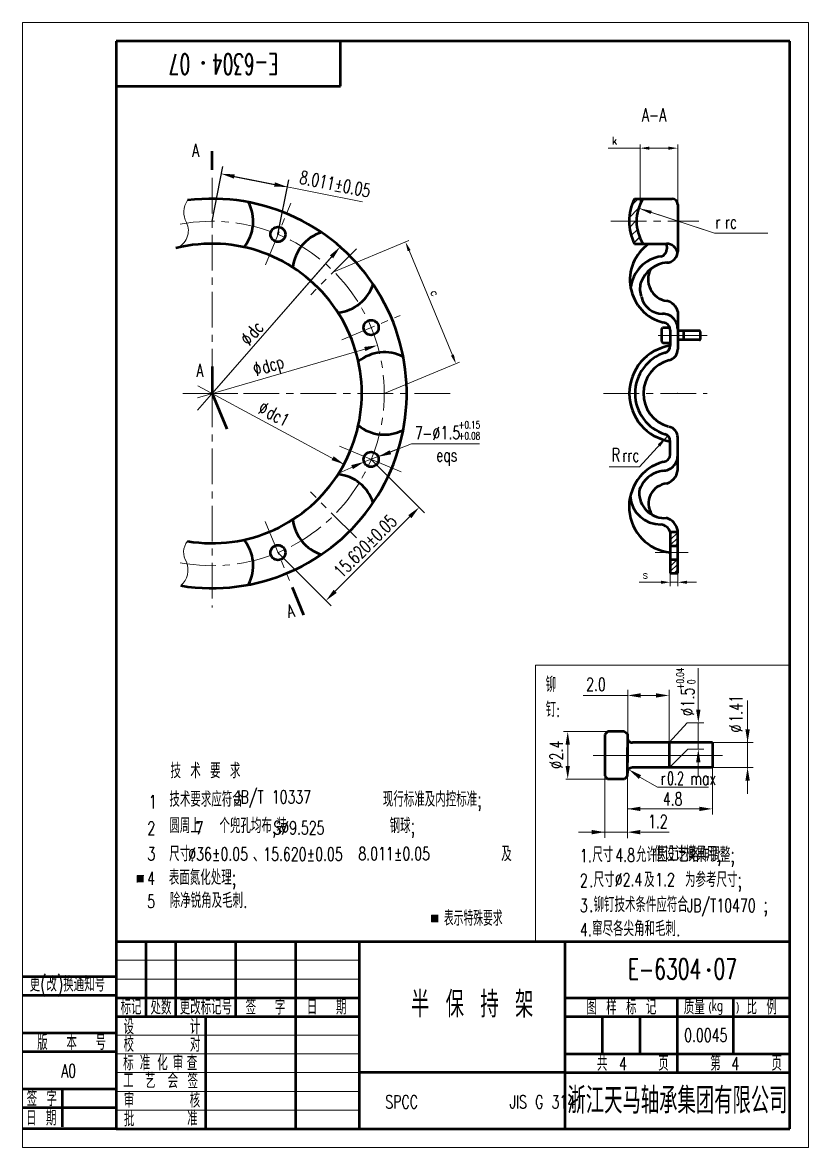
# Model space of a CAD drawing. Header units: millimetres. Extents: x 3824 to 4736, y 762 to 1063.
# Drawn here: x 4526.4 to 4736.4, y 762.4 to 1062.8 of the extents above; entities that cross this region are included whole.
import ezdxf
from ezdxf.enums import TextEntityAlignment as Align

# ---------------------------------------------------------------- set-up
doc = ezdxf.new("R2010")
doc.units = ezdxf.units.MM
doc.header["$PDSIZE"] = -5
doc.linetypes.add('CENTER', pattern=[50.8, 31.75, -6.35, 6.35, -6.35])
doc.layers.get('0').update_dxf_attribs({"lineweight": 18})
doc.layers.get('DEFPOINTS').update_dxf_attribs({"lineweight": 18})
for name, color, linetype, lineweight in [('1', 7, 'Continuous', 50), ('2', 7, 'Continuous', 18), ('3', 7, 'CENTER', 18), ('90', 7, 'Continuous', 18), ('Bstart', 7, 'Continuous', 18), ('中心线', 7, 'CENTER', 18), ('文字', 7, 'Continuous', 18), ('粗实线', 7, 'Continuous', 50), ('细实线', 7, 'Continuous', 18)]:
    doc.layers.add(name, color=color, linetype=linetype, lineweight=lineweight)
doc.styles.add('HZ', font='txt.shx', dxfattribs={"width": 0.7, "bigfont": 'hztxt.shx'})
doc.styles.add('HZ 小', font='txt.shx', dxfattribs={"width": 0.7, "bigfont": 'hztxt.shx'})
doc.styles.add('HZTXT', font='txt.shx', dxfattribs={"width": 0.667, "bigfont": 'hztxt.shx'})
doc.styles.get("Standard").update_dxf_attribs({"font": 'txt.shx', "bigfont": 'gbcbig.shx'})
doc.dimstyles.new('1.1水平线性1：1', dxfattribs={"dimtxt": 3.5, "dimasz": 3.5, "dimexe": 2, "dimexo": 0, "dimgap": 1, "dimtad": 1, "dimdec": 7, "dimdsep": 46, "dimtxsty": 'HZ 小', "dimcen": 0, "dimdle": 7, "dimclre": 256, "dimadec": 3, "dimazin": 2, "dimtfac": 0.514286, "dimtdec": 7, "dimtix": 1, "dimtmove": 0, "dimatfit": 3, "dimfxl": 1, "dimtolj": 1, "dimarcsym": 0})
doc.dimstyles.new('wxh1', dxfattribs={"dimtxt": 2, "dimasz": 2.5, "dimexe": 1, "dimexo": 0, "dimgap": 1, "dimtad": 1, "dimdsep": 46, "dimtxsty": 'Standard', "dimcen": 0, "dimclrd": 7, "dimclre": 7, "dimclrt": 7, "dimadec": 0, "dimazin": 0, "dimtfac": 1, "dimtmove": 0, "dimatfit": 3, "dimfxl": 1, "dimlwd": 20, "dimlwe": 20, "dimarcsym": 0})

# ---------------------------------------------------------------- blocks, each defined once
blk = doc.blocks.new('*X5')
at = {"color": 0}
for p, q in [((21.86, 231.34), (24.38, 233.86)), ((21.93, 228.76), (23.83, 230.65)), ((22.4, 226.58), (24.04, 228.22)), ((23.15, 224.68), (24.66, 226.19))]:
    blk.add_line(p, q, dxfattribs=at)
blk = doc.blocks.new('*X6')
at = {"color": 0}
for p, q in [((21.86, 231.34), (24.38, 233.86)), ((21.93, 228.76), (23.83, 230.65)), ((22.4, 226.58), (24.04, 228.22)), ((23.15, 224.68), (24.66, 226.19))]:
    blk.add_line(p, q, dxfattribs=at)
blk = doc.blocks.new('*D9')
at = {"linetype": 'Continuous', "lineweight": -2, "transparency": 16777216}
for p, q in [((4577.02, 1009.77), (4579.93, 1024.37)), ((4594.63, 1006.27), (4597.53, 1020.87))]:
    blk.add_line(p, q, dxfattribs=at)
at = {"color": 0, "linetype": 'Continuous', "lineweight": -2, "transparency": 16777216}
blk.add_line((4582.97, 1021.73), (4593.71, 1019.59), dxfattribs=at)
at = {"color": 0, "transparency": 16777216}
for points in [[(4583.08, 1022.3), (4582.86, 1021.16), (4579.54, 1022.41)], [(4593.59, 1019.02), (4593.82, 1020.17), (4597.14, 1018.91)]]:
    blk.add_solid(points, dxfattribs=at)
at = {"layer": 'DEFPOINTS', "color": 0, "transparency": 16777216}
for p in [(4597.14, 1018.91), (4577.02, 1009.77), (4594.63, 1006.27)]:
    blk.add_point(p, dxfattribs=at)
blk = doc.blocks.new('*D10')
at = {"linetype": 'Continuous', "lineweight": -2, "transparency": 16777216}
for p, q in [((4619.52, 946.17), (4633.76, 931.93)), ((4594.63, 921.27), (4608.86, 907.04))]:
    blk.add_line(p, q, dxfattribs=at)
at = {"color": 0, "linetype": 'Continuous', "lineweight": -2, "transparency": 16777216}
blk.add_line((4629.87, 930.87), (4609.92, 910.93), dxfattribs=at)
at = {"color": 0, "transparency": 16777216}
for points in [[(4630.28, 930.46), (4629.45, 931.28), (4632.34, 933.35)], [(4609.51, 911.34), (4610.33, 910.51), (4607.45, 908.45)]]:
    blk.add_solid(points, dxfattribs=at)
at = {"layer": 'DEFPOINTS', "color": 0, "transparency": 16777216}
for p in [(4619.52, 946.17), (4594.63, 921.27), (4607.45, 908.45)]:
    blk.add_point(p, dxfattribs=at)
blk = doc.blocks.new('*X7')
at = {"linetype": 'Continuous'}
blk.add_hatch(color=0, dxfattribs=at).paths.add_polyline_path([(4694.65, 950.01), (4692.63, 947.13), (4691.98, 947.72)], flags=0)
at = {"color": 0, "linetype": 'Continuous'}
blk.add_line((4694.65, 950.01), (4687.14, 941.73), dxfattribs=at)
at = {"color": 0}
blk.add_line((4687.14, 941.73), (4687.14, 941.73), dxfattribs=at)
blk = doc.blocks.new('*X8')
at = {"linetype": 'Continuous'}
blk.add_hatch(color=0, dxfattribs=at).paths.add_polyline_path([(4686.93, 1010.76), (4690.39, 1010.09), (4690.11, 1009.26)], flags=0)
at = {"color": 0, "linetype": 'Continuous'}
blk.add_line((4686.93, 1010.76), (4707.19, 1004.11), dxfattribs=at)
at = {"color": 0}
blk.add_line((4707.19, 1004.11), (4707.19, 1004.11), dxfattribs=at)
blk = doc.blocks.new('*D38')
at = {"layer": 'Bstart', "color": 7, "lineweight": 20, "transparency": 16777216}
for p, q in [((4609.55, 996.3), (4629.63, 1004.61)), ((4629.66, 1001.92), (4641.22, 974.01)), ((4623.02, 963.77), (4643.1, 972.09))]:
    blk.add_line(p, q, dxfattribs=at)
at = {"layer": 'Bstart', "color": 7, "transparency": 16777216}
for points in [[(4630.05, 1002.08), (4629.28, 1001.76), (4628.71, 1004.23)], [(4641.61, 974.17), (4640.84, 973.86), (4642.18, 971.71)]]:
    blk.add_solid(points, dxfattribs=at)
at = {"layer": 'DEFPOINTS', "color": 0, "transparency": 16777216}
for p in [(4609.55, 996.3), (4642.18, 971.71), (4623.02, 963.77)]:
    blk.add_point(p, dxfattribs=at)
at = {"layer": 'Bstart', "color": 7, "transparency": 16777216, "insert": (4636.53, 990.57), "char_height": 2, "attachment_point": 5, "rotation": 292.5}
blk.add_mtext('c', dxfattribs=at)
blk = doc.blocks.new('*D39')
at = {"layer": 'Bstart', "color": 7, "lineweight": 20, "transparency": 16777216}
for p, q in [((4699.43, 915.78), (4699.43, 912.35)), ((4701.43, 915.78), (4701.43, 912.35)), ((4696.93, 913.35), (4691.1, 913.35)), ((4701.43, 913.35), (4699.43, 913.35)), ((4703.93, 913.35), (4706.43, 913.35))]:
    blk.add_line(p, q, dxfattribs=at)
at = {"layer": 'Bstart', "color": 7, "transparency": 16777216}
for points in [[(4696.93, 913.77), (4696.93, 912.93), (4699.43, 913.35)], [(4703.93, 913.77), (4703.93, 912.93), (4701.43, 913.35)]]:
    blk.add_solid(points, dxfattribs=at)
at = {"layer": 'DEFPOINTS', "color": 0, "transparency": 16777216}
for p in [(4699.43, 915.78), (4701.43, 915.78), (4701.43, 913.35)]:
    blk.add_point(p, dxfattribs=at)
at = {"layer": 'Bstart', "color": 7, "transparency": 16777216, "insert": (4692.76, 915.35), "char_height": 2, "attachment_point": 5}
blk.add_mtext('s', dxfattribs=at)
blk = doc.blocks.new('*D40')
at = {"layer": 'Bstart', "color": 7, "lineweight": 20, "transparency": 16777216}
for p, q in [((4691.38, 1029.28), (4682.88, 1029.28)), ((4691.38, 1014.26), (4691.38, 1030.28)), ((4698.93, 1029.28), (4693.88, 1029.28)), ((4701.43, 1014.26), (4701.43, 1030.28))]:
    blk.add_line(p, q, dxfattribs=at)
at = {"layer": 'Bstart', "color": 7, "transparency": 16777216}
for points in [[(4693.88, 1029.7), (4693.88, 1028.86), (4691.38, 1029.28)], [(4698.93, 1029.7), (4698.93, 1028.86), (4701.43, 1029.28)]]:
    blk.add_solid(points, dxfattribs=at)
at = {"layer": 'DEFPOINTS', "color": 0, "transparency": 16777216}
for p in [(4691.38, 1029.28), (4691.38, 1014.26), (4701.43, 1014.26)]:
    blk.add_point(p, dxfattribs=at)
at = {"layer": 'Bstart', "color": 7, "transparency": 16777216, "insert": (4684.55, 1031.28), "char_height": 2, "attachment_point": 5}
blk.add_mtext('k', dxfattribs=at)

msp = doc.modelspace()

# ---------------------------------------------------------------- hatches: boundary and pattern name
for points in [[(4608.50656485, 1000.66549572), (4611.24948364, 1002.91642315), (4609.38486125, 999.89757219)], [(4617.66798845, 976.19916962), (4621.19163422, 976.61654024), (4617.99381923, 975.07892616)], [(4609.50890429, 946.99311483), (4612.31708009, 944.82414585), (4608.95724818, 945.96511354)], [(4624.47867019, 948.61692943), (4624.88246178, 947.52236857), (4621.39688343, 946.85827422)], [(4614.65962518, 943.56044564), (4614.19578893, 944.63094414), (4617.63920256, 945.48720364)]]:
    msp.add_hatch(color=0).paths.add_polyline_path(points, flags=0)
h = msp.add_hatch()
h.set_pattern_fill('_USER', color=0, style=0, pattern_type=0)
h.set_pattern_definition([(45, (4.1033, 2.4646), (-0.70710678, 0.70710678), [])])
h.paths.add_polyline_path([(4701.43016246, 926.81431665), (4699.42848589, 926.81431665), (4699.42848589, 923.11879852), (4701.43040877, 923.11879852)], flags=0)
h.paths.add_polyline_path([(4701.43065508, 919.42328039), (4699.42848589, 919.42328039), (4699.42848589, 915.78427156), (4701.4308971, 915.79219543)], flags=0)
at = {"linetype": 'ByBlock'}
for points in [[(4691.5586109, 883.70814736), (4691.5586109, 882.54148069), (4688.0586109, 883.12481403)], [(4695.61707764, 883.70814736), (4695.61707764, 882.54148069), (4699.11707764, 883.12481403)], [(4706.34488239, 879.28033562), (4707.51154906, 879.28033562), (4706.92821572, 875.78033562)], [(4671.46321826, 869.94718214), (4672.62988493, 869.94718214), (4672.0465516, 873.44718214)], [(4719.51500773, 874.05926181), (4720.6816744, 874.05926181), (4720.09834106, 870.55926181)], [(4706.34488239, 865.26263216), (4707.51154906, 865.26263216), (4706.92821572, 868.76263216)], [(4671.46321826, 864.31299395), (4672.62988493, 864.31299395), (4672.0465516, 860.81299395)], [(4719.50972318, 860.3657417), (4720.67638985, 860.3657417), (4720.09305651, 863.8657417)], [(4691.48117233, 853.40683878), (4691.48117233, 852.24017212), (4687.98117233, 852.82350545)], [(4707.18798057, 853.40860437), (4707.18798057, 852.2419377), (4710.68798057, 852.82527104)], [(4678.45024981, 847.19609933), (4678.45024981, 846.02943266), (4681.95024981, 846.61276599)], [(4691.48117233, 847.19609933), (4691.48117233, 846.02943266), (4687.98117233, 846.61276599)]]:
    msp.add_hatch(color=0, dxfattribs=at).paths.add_polyline_path(points, flags=0)
at = {"linetype": 'Continuous'}
msp.add_hatch(color=0, dxfattribs=at).paths.add_polyline_path([(4691.0503159, 860.81794647), (4688.30331629, 863.39252299), (4691.63543249, 861.82727778)])
for points in [[(4558.77460948, 835.00618498), (4556.97460948, 835.00618498), (4556.97460948, 833.20618498), (4558.77460948, 833.20618498), (4558.77460948, 835.00618498)], [(4637.47352681, 824.45690458), (4635.67352681, 824.45690458), (4635.67352681, 822.65690458), (4637.47352681, 822.65690458), (4637.47352681, 824.45690458)]]:
    msp.add_hatch(color=256).paths.add_polyline_path(points)

# ---------------------------------------------------------------- linework, layer by layer
at = {"color": 0}
for p, q in [((4579.53676447, 1022.41189725), (4617.24867136, 1014.91053257)), ((4689.15242442, 1014.04715089), (4690.8611359, 1015.75586237)), ((4688.46221041, 1010.70528645), (4690.98701636, 1013.2300924)), ((4688.53299379, 1008.1244194), (4690.4314034, 1010.02282901)), ((4689.00412321, 1005.94389839), (4690.64718191, 1007.5869571)), ((4689.75677097, 1004.04489572), (4691.26758214, 1005.5557069)), ((4699.42848589, 980.71195198), (4699.42848589, 977.44792498)), ((4617.63920256, 945.48720364), (4627.23145793, 949.14321725)), ((4619.43049339, 946.16606006), (4619.61049339, 946.16606006)), ((4619.52049339, 946.07606006), (4619.52049339, 946.25606006)), ((4731.37333191, 891.2030411), (4731.37333191, 817.39123504)), ((4663.42976363, 817.39123504), (4731.37333191, 817.39123504)), ((4551.37333191, 812.39123504), (4616.37328452, 812.39123504)), ((4551.37333191, 807.39123504), (4616.37328452, 807.39123504)), ((4551.37333191, 792.39123504), (4616.37328452, 792.39123504)), ((4551.37333191, 787.39123504), (4616.37328452, 787.39123504)), ((4551.37333191, 782.39123504), (4616.37328452, 782.39123504)), ((4551.37333191, 777.39123504), (4616.37328452, 777.39123504)), ((4551.37333191, 772.39123504), (4616.37328452, 772.39123504))]:
    msp.add_line(p, q, dxfattribs=at)
for p, q in [((4630.27260454, 950.33419472), (4648.4715079, 950.33419472)), ((4556.97460948, 835.00618498), (4556.97460948, 833.20618498)), ((4558.77460948, 835.00618498), (4556.97460948, 835.00618498)), ((4635.67352681, 824.45690458), (4635.67352681, 822.65690458)), ((4637.47352681, 824.45690458), (4635.67352681, 824.45690458)), ((4635.67352681, 822.65690458), (4637.47352681, 822.65690458))]:
    msp.add_line(p, q)
at = {"color": 0, "linetype": 'Continuous'}
for p, q in [((4663.42976363, 817.39123504), (4663.42976363, 891.2030411)), ((4663.42976363, 891.2030411), (4731.37333191, 891.2030411)), ((4699.11707764, 870.55926181), (4703.94418482, 875.78033562)), ((4687.98117233, 872.08664394), (4687.98117233, 872.83457663)), ((4699.20484323, 863.85024009), (4704.119717, 868.76263287)), ((4687.98117233, 862.32555823), (4687.98117233, 861.62229006)), ((4691.3428742, 861.32261212), (4696.05890481, 858.58869537)), ((4696.05890481, 858.58869537), (4709.68838604, 858.58869537)), ((4687.98117233, 852.46609305), (4687.98117233, 845.01792434))]:
    msp.add_line(p, q, dxfattribs=at)
at = {"color": 0, "linetype": 'ByBlock'}
for p, q in [((4706.92821572, 879.28033562), (4706.92821572, 890.43059812)), ((4688.0586109, 869.46254657), (4688.0586109, 884.62481403)), ((4699.11707764, 870.55926181), (4699.11707764, 884.62481403)), ((4688.0586109, 883.12481403), (4676.13053173, 883.12481403)), ((4695.61707764, 883.12481403), (4691.5586109, 883.12481403)), ((4720.09305651, 869.52110627), (4720.09305651, 881.74585062)), ((4703.94418482, 875.78033562), (4708.42821572, 875.78033562)), ((4706.92821572, 868.76263216), (4706.92821572, 875.78033562)), ((4687.22018153, 873.52595827), (4670.95847145, 873.52595827)), ((4672.0465516, 872.68436406), (4672.0465516, 862.22782781)), ((4681.95024981, 868.95073413), (4681.95024981, 845.11276599)), ((4704.1197163, 868.76263216), (4708.42821572, 868.76263216)), ((4710.3563591, 870.55926181), (4721.59834106, 870.55926181)), ((4720.09834106, 870.55926181), (4720.09834106, 863.62927969)), ((4710.69271829, 865.51905763), (4710.69271829, 851.32527104)), ((4706.92821572, 865.26263216), (4706.92821572, 861.76263216)), ((4710.52660572, 863.8657417), (4721.59305651, 863.8657417)), ((4687.20468417, 860.75244498), (4671.52917933, 860.75244498)), ((4687.98117233, 861.62229006), (4687.98117233, 850.65865061)), ((4720.09305651, 860.3657417), (4720.09305651, 856.8657417)), ((4687.98117233, 852.82527104), (4707.28990248, 852.82527104)), ((4678.45024981, 846.61276599), (4674.95024981, 846.61276599)), ((4679.89641047, 846.61276599), (4688.0586109, 846.61276599)), ((4691.5586109, 846.61276599), (4699.15441871, 846.61276599))]:
    msp.add_line(p, q, dxfattribs=at)
at = {"color": 0, "linetype": 'CENTER'}
for p, q in [((4678.81224742, 867.12265133), (4712.77340134, 867.12265133)), ((4698.68599347, 867.12265133), (4713.42777169, 867.12265133))]:
    msp.add_line(p, q, dxfattribs=at)
at = {"color": 0}
msp.add_lwpolyline([(4574.38681324, 1052.05340702, 0.5, 0.5, 1), (4574.88681324, 1052.05340702, 0.5, 0.5, 1)], format="xyseb", close=True, dxfattribs=at)
for points in [[(4608.94571305, 1000.28153396), (4577.0220349, 963.76949795)], [(4617.83090384, 975.63904789), (4573.15320551, 962.64422139)]]:
    msp.add_lwpolyline(points, dxfattribs=at)
msp.add_lwpolyline([(4709.45692451, 809.78014021, 0.5, 0.5, 1), (4709.95692451, 809.78014021, 0.5, 0.5, 1)], format="xyseb", close=True)
at = {"layer": '1', "color": 0}
for p, q in [((4731.37333191, 1057.84537465), (4551.37333191, 1057.84537465)), ((4551.37333191, 1057.84537465), (4551.37333191, 767.39123504)), ((4611.37333191, 1045.84537465), (4611.37333191, 1057.84537465)), ((4731.37333191, 767.39123504), (4731.37333191, 1057.84537465)), ((4551.37333191, 1045.84537465), (4611.37333191, 1045.84537465)), ((4577.06814443, 1023.46209893), (4577.06814443, 1028.46209893)), ((4689.88883941, 1015.75586237), (4692.20008186, 1015.75586237)), ((4692.20008186, 1015.75586237), (4699.92848589, 1015.75586237)), ((4701.42848589, 1014.25586237), (4701.42848589, 1001.7272008)), ((4689.8959233, 1003.76949795), (4698.42848589, 1003.76949795)), ((4698.42848589, 1003.76949795), (4698.49842567, 1002.43333168)), ((4701.42848589, 985.62276754), (4701.42848589, 975.5701284)), ((4697.07446699, 980.89975025), (4697.39150917, 981.30471348)), ((4697.07446699, 980.89975025), (4697.07446699, 977.61440925)), ((4699.18192487, 981.30471348), (4697.39150917, 981.30471348)), ((4699.18192487, 981.30471348), (4699.38669319, 981.11867567)), ((4699.42848589, 980.71195198), (4699.42848589, 976.5552564)), ((4707.26850576, 980.46243315), (4701.42848589, 980.46243315)), ((4702.93518032, 980.46243315), (4702.93518032, 978.05172635)), ((4707.46850576, 980.26243315), (4707.46850576, 978.25172635)), ((4697.07446699, 977.61440925), (4697.42544817, 977.16609517)), ((4699.17690373, 977.16609517), (4697.42544817, 977.16609517)), ((4699.42848589, 977.44792498), (4699.17690373, 977.16609517)), ((4707.26850576, 978.05172635), (4701.42848589, 978.05172635)), ((4577.0220349, 970.98980058), (4577.0220349, 963.76949795)), ((4577.0220349, 963.76949795), (4580.94344545, 954.30237541)), ((4699.42848589, 947.48773157), (4699.42848589, 950.9837395)), ((4701.42905526, 943.42625005), (4701.42848589, 951.96886749)), ((4699.42848589, 926.81431665), (4701.43016246, 926.81431665)), ((4699.42848589, 926.79798998), (4699.42848589, 915.78427156)), ((4701.4308971, 915.79219543), (4701.43014122, 927.13308502)), ((4699.42848589, 923.11879852), (4701.42848589, 923.11879852)), ((4699.42848589, 919.42328039), (4701.42848589, 919.42328039)), ((4699.42848589, 915.78427156), (4701.42848589, 915.78427156)), ((4598.44121432, 911.9958715), (4601.46611124, 904.69312433)), ((4682.75286644, 873.52595827), (4681.95024981, 872.66213638)), ((4681.95024981, 872.66213638), (4681.95024981, 861.63545094)), ((4687.22018153, 873.52595827), (4682.75286644, 873.52595827)), ((4687.22018153, 873.52595827), (4687.98117233, 872.83457663)), ((4687.98117233, 872.83457663), (4687.98117233, 865.21342297)), ((4687.98117233, 861.62229006), (4687.98117233, 869.19877919)), ((4710.69271829, 870.55926181), (4689.31830713, 870.55926181)), ((4699.11707764, 870.55926181), (4699.11707764, 863.85294035)), ((4710.69271829, 870.55926181), (4710.69271829, 863.85294035)), ((4710.69271829, 863.85294035), (4689.31830713, 863.85294035)), ((4681.95024981, 861.63545094), (4682.64154747, 860.75244498)), ((4687.20468417, 860.75244498), (4682.64154747, 860.75244498)), ((4687.98117233, 861.62229006), (4687.20468417, 860.75244498))]:
    msp.add_line(p, q, dxfattribs=at)
for centre in [(4594.62547279, 1006.26795644), (4619.52049339, 981.37293584), (4619.52049339, 946.16606006), (4594.62547279, 921.27103945)]:
    msp.add_circle(centre, 2, dxfattribs=at)
for centre, radius, start, end in [((4577.0220349, 963.76949795), 52, 260.7862297207, 97.2282693946), ((4701.42848589, 1009.76949795), 13, 152.5812968574, 207.4864262504), ((4701.42848589, 1009.76949795), 11, 147.0289677847, 213.0557311509), ((4699.92848589, 1014.25586237), 1.5, 0, 90), ((4577.0220349, 1009.76949795), 11, 320.9906915477, 27.4815170969), ((4609.54894683, 996.29640988), 11, 107.5184829033, 174.0093084522), ((4577.0220349, 963.76949795), 40, 260.5794214189, 103.9540753885), ((4700.39718813, 994.08716131), 11.73278676, 124.7263701272, 255.8734338349), ((4698.42848589, 1000.76949795), 3, 9.6729328103, 90), ((4696.50115991, 1002.32878756), 2, 283.2972845353, 2.9963341834), ((4698.42848589, 1001.7272008), 3, 270, 0), ((4698.30348805, 990.97318071), 9.50449282, 98.1190357682, 173.8626167639), ((4699.24884861, 990.6168769), 8.13715612, 94.6542431914, 161.5804650236), ((4699.36280902, 994.24260852), 5.83900292, 151.6112738022, 261.3369849189), ((4609.54894683, 996.29640988), 11, 275.9906915478, 342.4815170968), ((4697.5361863, 991.66298887), 6.19815022, 165.7565730485, 199.2100082497), ((4697.37897881, 990.83654645), 5.77634363, 192.6659784659, 270.290145192), ((4697.81894046, 984.83620085), 3.69425302, 12.2933100075, 79.639438678), ((4697.42848589, 981.06032818), 4, 0, 90.290145192), ((4697.42848589, 980.71195198), 2, 0, 86.9864756761), ((4707.26850576, 980.26243315), 0.2, 0, 90), ((4701.42848589, 963.76949795), 12.9430386, 98.8891456246, 261.1108543754), ((4697.42848589, 976.5552564), 2, 287.3721920894, 0), ((4707.26850576, 978.25172635), 0.2, 270, 0), ((4623.0220349, 963.76949795), 11, 62.5184829033, 129.0093084522), ((4701.42848589, 963.76949795), 11.39685109, 107.3721920894, 252.6278079106), ((4698.42848589, 975.5701284), 3, 284.2637813072, 0), ((4701.42848589, 963.76949795), 9.17599602, 104.2637813073, 254.4334731801), ((4623.0220349, 963.76949795), 11, 230.9906915478, 297.4815170967), ((4697.42848589, 950.9837395), 2, 0, 72.6278079106), ((4698.42848589, 951.96886749), 3, 0, 75.7362186927), ((4697.42848589, 947.13935537), 4, 269.7098548077, 0), ((4697.42848589, 947.48773157), 2, 273.0135243237, 0), ((4700.81201857, 933.56313565), 12.36971267, 105.3689485892, 263.5781207793), ((4697.18420961, 943.78666879), 4.26011928, 287.7550089961, 4.8608321209), ((4609.54894683, 931.24258601), 11, 17.5184829032, 84.0093084522), ((4698.36703281, 935.7446946), 7.45661245, 97.3877881546, 151.5032361792), ((4694.22040697, 937.31164368), 3.12319696, 140.403140974, 189.4244938246), ((4699.02057042, 934.38390209), 5.37249038, 95.7391575166, 212.1434696858), ((4696.84812678, 936.92519254), 8.12816979, 184.5238446956, 270.796851518), ((4697.88896151, 937.25593063), 6.76496142, 183.8624996949, 274.5743548108), ((4609.54894683, 931.24258601), 11, 185.9906915478, 252.4815170967), ((4696.42456256, 925.61379885), 3.22891065, 21.5150943371, 80.4337744579), ((4697.32742392, 926.51176985), 4.14949656, 8.6114343162, 74.6123417682), ((4577.0220349, 917.76949795), 11, 332.5184829031, 39.0093084523), ((4700.15053868, 923.81019717), 0.72845092, 172.4005448378, 187.5994551622), ((4700.15053868, 918.73188173), 0.72845092, 172.4005448378, 187.5994551622), ((4689.31830713, 871.908245), 1.34898319, 172.4005448378, 270), ((4689.31830713, 862.50395716), 1.34898319, 90, 187.5994551622)]:
    msp.add_arc(centre, radius, start, end, dxfattribs=at)
at = {"layer": '2', "color": 0}
for p, q in [((4736.37333191, 1062.84537465), (4526.37333191, 1062.84537465)), ((4526.37333191, 1062.84537465), (4526.37333191, 762.39123504)), ((4736.37333191, 762.39123504), (4736.37333191, 1062.84537465)), ((4693.87906868, 1012.2917808), (4711.29281041, 1006.57571635)), ((4711.29281041, 1006.57571635), (4725.51874823, 1006.57571635)), ((4609.27482313, 1000.6579467), (4573.10186928, 959.28589091)), ((4612.24579655, 944.81464064), (4573.20174788, 965.81978198)), ((4698.75724332, 952.47853169), (4691.24482563, 944.19533546)), ((4624.19031131, 947.95223978), (4630.27260454, 950.33419472)), ((4614.89604959, 944.27153258), (4610.90739633, 942.51517887)), ((4691.24482563, 944.19533546), (4683.14750128, 944.19533546))]:
    msp.add_line(p, q, dxfattribs=at)
at = {"layer": '2', "color": 0, "linetype": 'ByBlock'}
msp.add_line((4630.21946689, 931.22444588), (4609.56708697, 910.57206596), dxfattribs=at)
at = {"layer": '2', "color": 0}
for centre, radius, start, end in [((4575.1241491, 1012.15367817), 5.64193779, 145.4145164552, 209.0433650943), ((4565.74845723, 1007.25395134), 4.94073761, 289.236477069, 25.9335752631), ((4574.07637518, 921.35538255), 4.65776763, 140.6453435641, 213.4853314978), ((4564.93623561, 916.67559259), 5.66318437, 311.5960017962, 21.8748313066)]:
    msp.add_arc(centre, radius, start, end, dxfattribs=at)
for p in [(4619.52049339, 981.37293584), (4619.52049339, 946.16606006)]:
    msp.add_point(p, dxfattribs=at)
at = {"layer": '3', "color": 0}
for p, q in [((4709.29712452, 979.25707975), (4696.17490737, 979.25707975)), ((4583.88242262, 963.76949795), (4569.17086909, 963.76949795)), ((4611.07000947, 949.66636511), (4627.51333779, 942.85531551))]:
    msp.add_line(p, q, dxfattribs=at)
for p in [(4594.62547279, 1006.26795644), (4609.54894683, 996.29640988), (4619.52049339, 981.37293584), (4619.52049339, 946.16606006), (4609.54894683, 931.24258601), (4594.62547279, 921.27103945)]:
    msp.add_point(p, dxfattribs=at)
at = {"layer": 'DEFPOINTS', "color": 0, "linetype": 'ByBlock'}
for p in [(4699.11707764, 883.12481403), (4703.94418482, 875.78033562), (4699.11707764, 870.65214306), (4706.92821572, 868.76263216), (4679.89641047, 867.14329169), (4688.0586109, 867.14329169), (4710.52660572, 863.8657417), (4710.78990248, 864.77481699), (4720.09305651, 863.8657417), (4709.70593966, 850.34866514), (4687.98117233, 846.6903862)]:
    msp.add_point(p, dxfattribs=at)
at = {"layer": '中心线', "color": 0, "ltscale": 0.3}
for p, q in [((4577.0220349, 1021.37107069), (4577.0220349, 970.98980058)), ((4591.26516039, 998.15544468), (4598.06794997, 1014.57883155)), ((4683.54569187, 1009.76949795), (4707.11420109, 1009.76949795)), ((4615.61845546, 1002.36591851), (4603.38819536, 990.13565841)), ((4611.65310548, 978.11415706), (4627.3084999, 984.59883376)), ((4570.16164718, 963.76949795), (4640.86717485, 963.76949795)), ((4577.0220349, 964.26991496), (4577.0220349, 906.61472611)), ((4681.57914747, 963.76949795), (4709.27589875, 963.76949795)), ((4615.62059614, 925.17093671), (4603.27774761, 937.51378523)), ((4591.19098107, 929.56263594), (4597.69786902, 913.85361881)), ((4704.20974183, 921.27103945), (4695.43669484, 921.27103945))]:
    msp.add_line(p, q, dxfattribs=at)
msp.add_arc((4577.0220349, 963.76949795), 46, 259.3573889855, 100.6426110145, dxfattribs=at)
msp.add_point((4701.42848589, 963.76949795), dxfattribs=at)
at = {"layer": '粗实线', "color": 0, "lineweight": 50}
for p, q in [((4551.37333191, 817.39123504), (4731.37333191, 817.39123504)), ((4559.37333191, 797.39123504), (4559.37333191, 817.39123504)), ((4567.37333191, 797.39123504), (4567.37333191, 817.39123504)), ((4583.37333191, 797.39123504), (4583.37333191, 817.39123504)), ((4599.37333191, 797.39123504), (4599.37333191, 817.39123504)), ((4616.37328452, 767.39123504), (4616.37328452, 817.39123504)), ((4671.37333191, 767.39123504), (4671.37333191, 817.39123504)), ((4551.37333191, 807.94416868), (4526.37333191, 807.94416868)), ((4551.37333191, 802.94416868), (4526.37333191, 802.94416868)), ((4551.37333191, 802.39123504), (4616.37328452, 802.39123504)), ((4671.37333191, 802.39123504), (4731.37333191, 802.39123504)), ((4701.37333191, 782.39123504), (4701.37333191, 802.39123504)), ((4716.37333191, 787.39123504), (4716.37333191, 802.39123504)), ((4551.37333191, 797.39123504), (4616.37328452, 797.39123504)), ((4575.37328452, 767.39123504), (4575.37328452, 797.39123504)), ((4599.37333191, 767.39123504), (4599.37333191, 797.39123504)), ((4671.37333191, 797.39123504), (4731.37333191, 797.39123504)), ((4681.37333191, 787.39123504), (4681.37333191, 797.39123504)), ((4691.37333191, 787.39123504), (4691.37333191, 797.39123504)), ((4551.37333191, 792.94416868), (4526.37333191, 792.94416868)), ((4551.37333191, 787.94416868), (4526.37333191, 787.94416868)), ((4671.37333191, 787.39123504), (4731.37333191, 787.39123504)), ((4671.37333191, 782.39123504), (4616.37328452, 782.39123504)), ((4671.37333191, 782.39123504), (4731.37333191, 782.39123504)), ((4551.37333191, 777.94416868), (4526.37333191, 777.94416868)), ((4536.9588352, 777.94416868), (4536.9588352, 767.94416868)), ((4551.37333191, 772.94416868), (4526.37333191, 772.94416868)), ((4551.37333191, 767.39123504), (4526.37333191, 767.39123504)), ((4551.37333191, 767.39123504), (4731.37333191, 767.39123504))]:
    msp.add_line(p, q, dxfattribs=at)
at = {"layer": '细实线', "color": 0, "linetype": 'Continuous', "lineweight": 20}
msp.add_line((4526.37333191, 762.39123504), (4736.37333191, 762.39123504), dxfattribs=at)

# ---------------------------------------------------------------- block references
at = {"color": 0}
for name in ['*X8', '*X7']:
    msp.add_blockref(name, (4.10325775, 2.46464067), dxfattribs=at)
at = {"layer": '2', "color": 0}
for name in ['*X5', '*X6']:
    msp.add_blockref(name, (4666.60617435, 779.36886647), dxfattribs=at)

# ---------------------------------------------------------------- texts
at = {"color": 0, "linetype": 'Continuous', "style": 'HZ 小', "width": 0.7}
for s, height, p in [('+0.04', 2, (4703.08342253, 884.75281271)), ('0', 2, (4706.08342253, 886.14409601)), ('1.5', 3.5, (4705.8572945, 879.94804778)), ('1.41', 3.5, (4718.7572945, 875.86012986)), ('2.4', 3.5, (4670.7572945, 865.79989914))]:
    msp.add_text(s, height=height, rotation=90, dxfattribs=at).set_placement(p)
at = {"color": 0, "linetype": 'Continuous'}
for s, height, style, width, p in [('2.0', 3.5, 'HZ 小', 0.7, (4676.9572945, 884.32360048)), ('4.8', 3.5, 'HZ 小', 0.7, (4697.4572945, 853.72360048)), ('1.2', 3.5, 'HZ 小', 0.7, (4693.49425104, 847.70576166)), ('1.', 3.5, 'HZ 小', 0.7, (4675.29710113, 838.60284382)), ('尺寸', 4, 'HZ 小', 0.7, (4678.62843118, 838.60284382)), ('4.8', 3.5, 'HZ 小', 0.7, (4684.76712379, 838.7188083)), ('允许因工艺略作调整;', 4, 'HZ 小', 0.7, (4690.29509785, 838.60284382)), ('2', 3.5, 'HZ 小', 0.7, (4675.29710113, 831.93617715)), ('.尺寸', 4, 'HZ 小', 0.7, (4677.74710113, 831.93617715)), ('∅2.4', 3.5, 'HZ 小', 0.7, (4684.6283279, 832.16810611)), ('及   为参考尺寸;', 4, 'HZ 小', 0.7, (4692.44710113, 831.93617715)), ('1.2', 3.5, 'HZ 小', 0.7, (4695.43621758, 832.16810611)), ('.铆钉技术条件应符合', 4, 'HZ 小', 0.7, (4677.74710113, 825.26951048)), ('JB/T10470', 3.5, 'HZ 小', 0.7, (4703.88043446, 825.26951048)), ('3', 3.5, 'HZ 小', 0.7, (4675.29710113, 825.26951048)), (';', 4, 'HZ 小', 0.7, (4724.29710113, 825.26951048)), ('窜尽各尖角和毛刺.', 4, 'HZ 小', 0.7, (4678.56376779, 818.84033907)), ('4.', 3.5, 'HZ 小', 0.7, (4675.29710113, 818.84033907)), ('E-6304 07', 5.5, 'HZTXT', 0.667, (4688.05947217, 807.31838204)), ('半 保 持 架', 7, 'HZ 小', 0.7, (4630.16367886, 797.11585495)), ('(     )', 2, 'HZ', 0.666667, (4709.69264473, 798.84769643)), ('A0', 3.5, 'HZ', 0.7, (4536.71518897, 781.12018747)), ('SPCC          JIS G 3141   ', 3.5, 'HZ', 0.7, (4623.31863995, 772.82115793))]:
    msp.add_text(s, height=height, dxfattribs=dict(at, style=style, width=width)).set_placement(p)
at = {"color": 0, "char_height": 3.5, "style": 'HZ 小'}
for s, insert, width, attachment_point in [('{\\H1.143x;铆钉}:', (4666.16188359, 888.05975165), 5.6198806905, 1), ('{\\W0.6;0.2}', (4698.60829324, 859.21431103), 6.7375, 7), ('JB/T 10337', (4582.92041404, 853.11289082), 33.6875, 7)]:
    msp.add_mtext(s, dxfattribs=dict(at, insert=insert, width=width, attachment_point=attachment_point))
at = {"color": 0, "linetype": 'Continuous', "char_height": 3.5, "width": 2.45, "attachment_point": 7, "rotation": 90, "style": 'HZ 小'}
for insert in [(4705.8572945, 877.62758769), (4718.7572945, 873.23204265), (4670.7572945, 863.51914578)]:
    msp.add_mtext('%%C', dxfattribs=dict(at, insert=insert))
at = {"color": 0, "linetype": 'Continuous', "insert": (4696.83330656, 859.25705244), "char_height": 3.5, "width": 20.825, "attachment_point": 7, "style": 'HZ 小'}
msp.add_mtext('r   max', dxfattribs=at)
at = {"insert": (4587.8870269, 842.52227747), "char_height": 3.5, "width": 2.8018727319, "attachment_point": 1, "style": 'HZ 小'}
msp.add_mtext('{\\fSimSun|b0|i0|c119|p0;、}', dxfattribs=at)
at = {"layer": '2', "color": 0, "linetype": 'Continuous', "style": 'HZTXT', "width": 0.6}
msp.add_text('E-6304  07', height=5.5, rotation=180, dxfattribs=at).set_placement((4594.73446303, 1054.48664239))
at = {"layer": '2', "color": 1, "linetype": 'Continuous', "style": 'HZ 小', "width": 0.7}
msp.add_text('-∅', height=3.5, dxfattribs=at).set_placement((4633.18122602, 951.36919595))
at = {"layer": '2', "color": 0, "linetype": 'Continuous', "style": 'HZ 小', "width": 0.7}
for s, height, p in [('R', 3.5, (4683.7977905, 945.62764624)), ('  尺寸:                              及              供设计模具用;', 4, (4560.57003575, 838.82918663)), ('  表面氮化处理;', 4, (4560.4887864, 832.51602764))]:
    msp.add_text(s, height=height, dxfattribs=at).set_placement(p)
at = {"layer": '2', "style": 'HZ', "width": 0.65}
msp.add_text('表示特殊要求', height=4.025, dxfattribs=at).set_placement((4646.80454139, 823.81253957), align=Align.MIDDLE)
at = {"layer": '2', "color": 0, "attachment_point": 7, "style": 'HZ 小'}
for s, insert, char_height, width in [('A-A', (4691.8593521, 1036.44000803), 3.5, 9.8), ('A', (4571.69284969, 1026.96501802), 3.5, 2.45), ('A', (4572.80890722, 968.21903384), 3.5, 2.45), ('  技 术 要 求', (4560.91974997, 860.99789786), 4, 37.555), ('  技术要求应符合               现行标准及内控标准; ', (4560.62832086, 852.18475558), 4, 116.41), ('  圆周上  个兜孔均布,装           钢球;', (4560.6148072, 845.13166171), 4, 116.55), ('  除净锐角及毛刺.', (4560.72071536, 826.33032172), 4, 37.94)]:
    msp.add_mtext(s, dxfattribs=dict(at, insert=insert, char_height=char_height, width=width))
at = {"layer": '2', "color": 0, "char_height": 3.5, "attachment_point": 7, "style": 'HZ 小'}
for s, insert, width, rotation in [('%%C', (4587.08889273, 976.30536239), 9.5361248414, 53.465826777), ('%%C', (4588.95664548, 968.29705276), 5.112683734, 26.8931142621), ('%%C', (4589.07435172, 958.58580722), 4.6878163361, 336.913837319), ('A', (4597.39087011, 903.80236883), 3.5659219488, 12)]:
    msp.add_mtext(s, dxfattribs=dict(at, insert=insert, width=width, rotation=rotation))
at = {"layer": '90', "color": 0, "linetype": 'Continuous', "style": 'HZ 小', "width": 0.7}
for s, rotation, p in [('8.011±0.05', 348.6168548977, (4600.18471189, 1019.87498597)), ('15.620±0.05', 45, (4611.69150294, 914.26526268))]:
    msp.add_text(s, height=3.5, rotation=rotation, dxfattribs=at).set_placement(p)
at = {"layer": '90', "color": 1, "linetype": 'Continuous', "style": 'HZ 小', "width": 0.7}
for s, height, p in [('+0.15', 2, (4642.88924089, 954.41233876)), ('7', 3.5, (4631.22522886, 951.48482354)), ('1.5', 3.5, (4638.07512594, 951.56578835)), ('+0.08', 2, (4642.88924089, 951.47235115))]:
    msp.add_text(s, height=height, dxfattribs=at).set_placement(p)
at = {"layer": '90', "color": 0, "linetype": 'Continuous', "style": 'HZ 小', "width": 0.7}
for s, p in [('1', (4560.11177755, 852.9657587)), ('2', (4559.74774425, 845.93721629)), ('7', (4572.58384311, 845.98333473)), ('S∅9.525', (4593.41357191, 846.00463557)), ('3', (4559.74774425, 839.07899975)), ('∅36±0.05', (4570.66411243, 839.03782393)), ('15.620±0.05', (4590.70729512, 838.97795305)), ('8.011±0.05', (4616.12529723, 839.12827468)), ('4', (4559.6877962, 832.54070217)), ('5', (4559.6877962, 826.35499625)), ('0.0045', (4703.14531131, 790.6325499))]:
    msp.add_text(s, height=3.5, dxfattribs=at).set_placement(p)
at = {"layer": 'Bstart', "color": 0, "linetype": 'Continuous', "style": 'HZ 小', "width": 0.7}
for s, p in [('rc', (4714.02436336, 1007.80525679)), ('eqs', (4636.89583943, 945.57402881)), ('rrc', (4686.57622007, 945.53314575))]:
    msp.add_text(s, height=3.5, dxfattribs=at).set_placement(p)
for s, rotation, p in [('dc', 49.7399609897, (4588.54254627, 978.26586508)), ('dcp', 16.893114262, (4590.86836509, 969.07108331)), ('dc1', 331.913837319, (4591.19140024, 957.54743881))]:
    msp.add_text(s, height=3.5, rotation=rotation, dxfattribs=at).set_placement(p)
at = {"layer": 'Bstart', "color": 0, "insert": (4711.47235917, 1007.80525679), "char_height": 3.5, "width": 2.45, "attachment_point": 7, "style": 'HZ 小'}
msp.add_mtext('r', dxfattribs=at)
at = {"layer": '文字', "color": 0, "linetype": 'Continuous'}
for s, height, style, width, p in [('kg', 3, 'HZ', 0.666667, (4710.44217732, 798.89123504)), ('共     页', 4, 'HZ 小', 0.7, (4679.84765665, 782.87205094)), ('第     页', 4, 'HZ 小', 0.7, (4710.12293821, 782.89123504)), ('4', 3.5, 'HZ 小', 0.7, (4685.73765793, 783.03211109)), ('4', 3.5, 'HZ 小', 0.7, (4715.73765793, 783.03211109))]:
    msp.add_text(s, height=height, dxfattribs=dict(at, style=style, width=width)).set_placement(p)
at = {"layer": '文字', "color": 0, "attachment_point": 5}
for s, insert, char_height, width, style in [('更(改)换通知号', (4538.36737837, 805.36626139), 4, 30.52, 'HZ'), ('标记', (4555.37333191, 799.89123504), 4, 8.155, 'HZ 小'), ('处数', (4563.37333191, 799.89123504), 4, 8.015, 'HZ 小'), ('更改标记号', (4575.36905951, 799.89123504), 4, 20.65, 'HZ 小'), ('签  字', (4591.29800587, 799.89123504), 4, 16.135, 'HZ 小'), ('日  期', (4607.63892101, 799.89123504), 4, 15.4, 'HZ 小'), ('图 样 标 记', (4686.37333191, 799.89123504), 4, 28.665, 'HZ 小'), ('质量    ', (4705.86334174, 799.95613207), 4, 7.98, 'HZ 小'), ('比 例', (4723.87328452, 799.89123504), 4, 11.725, 'HZ 小'), ('设', (4554.76939541, 794.61723342), 4, 3.745, 'HZ'), (' 计', (4571.25496545, 794.61723342), 4, 8.26, 'HZ'), ('版  本  号 ', (4539.49913211, 790.44416868), 4, 29.435, 'HZ'), ('校', (4554.76939541, 789.9376856), 4, 3.92, 'HZ'), (' 对', (4571.25496545, 789.9376856), 4, 8.4, 'HZ'), ('标', (4554.66948091, 784.97927136), 4, 4.095, 'HZ'), ('准', (4559.11319966, 785.03380046), 4, 3.64, 'HZ'), ('化', (4563.77188207, 784.97927136), 4, 3.64, 'HZ'), ('审', (4567.94556383, 784.97927136), 4, 3.36, 'HZ'), ('查', (4571.67285947, 784.97927136), 4, 3.745, 'HZ'), ('工', (4554.65115663, 780.28100949), 4, 3.5, 'HZ'), ('艺', (4560.51759111, 780.20481901), 4, 3.29, 'HZ'), ('会', (4566.53451259, 780.22862854), 4, 3.99, 'HZ'), ('签', (4571.87523718, 780.12862854), 4, 3.78, 'HZ'), ('浙江天马轴承集团有限公司', (4701.36863054, 774.9366073), 7, 71.60125, 'HZ 小'), ('签 字', (4531.53477861, 775.44416868), 4, 11.935, 'HZ'), ('审', (4554.85614924, 775.03053404), 4, 3.36, 'HZ'), (' 核', (4571.19189399, 775.03053404), 4, 8.295, 'HZ'), ('日 期', (4531.38901122, 770.25587144), 4, 11.2, 'HZ'), ('批', (4554.87123879, 770.00163729), 4, 3.57, 'HZ'), ('准', (4571.76480696, 770.18106752), 4, 3.64, 'HZ')]:
    msp.add_mtext(s, dxfattribs=dict(at, insert=insert, char_height=char_height, width=width, style=style))

# ---------------------------------------------------------------- dimensions: what is measured, and where the dimension line sits
at = {"color": 0}
for base, p1, p2, angle, picture, middle in [((4597.14020236, 1018.91035574), (4577.0220349, 1009.76949795), (4594.62547279, 1006.26795644), 348.75, '*D9', (4588.33848342, 1020.66112649)), ((4607.44576663, 908.45074561), (4619.52049339, 946.16606006), (4594.62547279, 921.27103945), 225.0000000001, '*D10', (4619.89327693, 920.89825592))]:
    dim = msp.add_linear_dim(base=base, p1=p1, p2=p2, angle=angle, text=' ', dimstyle='1.1水平线性1：1', override={"dimsah": 1}, dxfattribs=at)
    dim.commit()
    dim.dimension.update_dxf_attribs({"geometry": picture, "text_midpoint": middle})
at = {"layer": 'Bstart'}
for base, p1, p2, text, picture, middle in [((4691.38495393, 1029.27864644), (4701.42848589, 1014.25586237), (4691.38495393, 1014.25586237), 'k', '*D40', (4684.5516206, 1029.27864644)), ((4701.42848589, 913.35021678), (4699.42848589, 915.78427156), (4701.42848589, 915.78427156), 's', '*D39', (4692.76181922, 913.35021678))]:
    dim = msp.add_linear_dim(base=base, p1=p1, p2=p2, text=text, dimstyle='wxh1', dxfattribs=at)
    dim.commit()
    dim.dimension.update_dxf_attribs({"geometry": picture, "text_midpoint": middle, "dimtype": 160})
dim = msp.add_linear_dim(base=(4642.18046998, 971.70518159), p1=(4609.54894683, 996.29640988), p2=(4623.0220349, 963.76949795), angle=292.5, text='c', dimstyle='wxh1', dxfattribs=at)
dim.commit()
dim.dimension.update_dxf_attribs({"geometry": '*D38', "text_midpoint": (4634.68350135, 989.80446494), "dimtype": 161})

doc.saveas('drawing.dxf')
